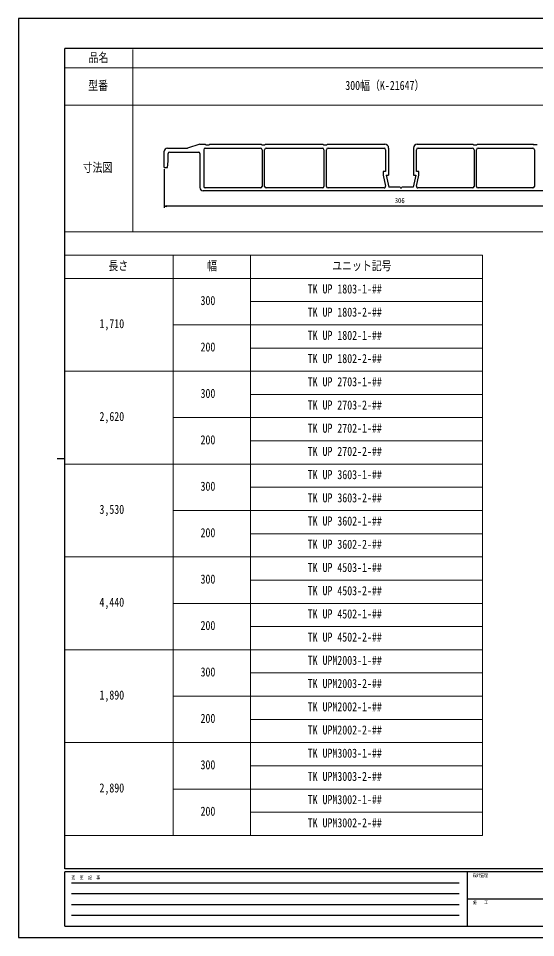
# Model space of a CAD drawing. Units: millimetres on the paper. Extents: x -420 to 420, y -297 to 297.
# Drawn here: x -420 to -86, y -297 to 297 of the extents above; entities that cross this region are included whole.
import ezdxf
from ezdxf.enums import TextEntityAlignment as Align

# ---------------------------------------------------------------- set-up
doc = ezdxf.new("R2010")
doc.units = ezdxf.units.MM
doc.layers.add('0-1_TABLE1', color=7, linetype='Continuous', lineweight=18)
for name, color, linetype in [('0-3_YKK_13', 4, 'Continuous'), ('0-4_YKK_D', 6, 'Continuous'), ('0-5_YKK_ZWAK', 7, 'Continuous')]:
    doc.layers.add(name, color=color, linetype=linetype)
doc.styles.add('ＭＳ ゴシック', font='')
doc.styles.get('ＭＳ ゴシック').set_extended_font_data('MS Gothic')

msp = doc.modelspace()

# ---------------------------------------------------------------- linework, layer by layer
at = {"layer": '0-1_TABLE1'}
for p, q in [((-346.498, 277), (-346.498, 159)), ((-390.498, 265), (389.502, 265)), ((-390.498, 241), (389.502, 241)), ((-390.498, 159), (389.502, 159)), ((-390.498, 144), (-120.498, 144)), ((-390.498, 144), (-390.498, -231)), ((-320.498, 144), (-320.498, -231)), ((-270.498, 144), (-270.498, -231)), ((-120.498, 144), (-120.498, -231)), ((-390.498, 129), (-120.498, 129)), ((-270.498, 114), (-120.498, 114)), ((-320.498, 99), (-120.498, 99)), ((-270.498, 84), (-120.498, 84)), ((-390.498, 69), (-120.498, 69)), ((-270.498, 54), (-120.498, 54)), ((-320.498, 39), (-120.498, 39)), ((-270.498, 24), (-120.498, 24)), ((-390.498, 9), (-120.498, 9)), ((-270.498, -6), (-120.498, -6)), ((-320.498, -21), (-120.498, -21)), ((-270.498, -36), (-120.498, -36)), ((-390.498, -51), (-120.498, -51)), ((-270.498, -66), (-120.498, -66)), ((-320.498, -81), (-120.498, -81)), ((-270.498, -96), (-120.498, -96)), ((-390.498, -111), (-120.498, -111)), ((-270.498, -126), (-120.498, -126)), ((-320.498, -141), (-120.498, -141)), ((-270.498, -156), (-120.498, -156)), ((-390.498, -171), (-120.498, -171)), ((-270.498, -186), (-120.498, -186)), ((-320.498, -201), (-120.498, -201)), ((-270.498, -216), (-120.498, -216)), ((-390.498, -231), (-120.498, -231))]:
    msp.add_line(p, q, dxfattribs=at)
at = {"layer": '0-3_YKK_13'}
for p, q in [((-303.156, 215.651), (-311.156, 213.151)), ((-303.156, 215.651), (-299.656, 215.651)), ((-299.656, 215.651), (-299.156, 215.351)), ((-299.156, 215.351), (-297.156, 215.351)), ((-297.156, 215.351), (-296.656, 215.651)), ((-296.656, 215.651), (-263.656, 215.651)), ((-263.656, 215.651), (-263.156, 215.351)), ((-263.156, 215.351), (-261.156, 215.351)), ((-261.156, 215.351), (-260.656, 215.651)), ((-260.656, 215.651), (-223.656, 215.651)), ((-223.656, 215.651), (-223.156, 215.351)), ((-223.156, 215.351), (-221.156, 215.351)), ((-162.656, 215.651), (-126.656, 215.651)), ((-126.656, 215.651), (-126.156, 215.351)), ((-126.156, 215.351), (-124.156, 215.351)), ((-87.656, 215.651), (-87.156, 215.351)), ((-85.156, 215.351), (-87.156, 215.351)), ((-326.156, 200.651), (-326.156, 211.151)), ((-324.156, 213.151), (-311.156, 213.151)), ((-323.656, 204.651), (-323.656, 209.651)), ((-322.656, 210.651), (-304.156, 210.651)), ((-303.156, 209.651), (-303.156, 187.651)), ((-300.656, 212.151), (-300.656, 188.451)), ((-299.656, 213.151), (-263.956, 213.151)), ((-262.956, 212.151), (-262.956, 188.451)), ((-261.356, 188.451), (-261.356, 212.151)), ((-260.356, 213.151), (-223.956, 213.151)), ((-222.956, 212.151), (-222.956, 188.451)), ((-221.356, 188.451), (-221.356, 212.151)), ((-220.356, 213.151), (-184.156, 213.151)), ((-183.156, 212.151), (-183.156, 198.151)), ((-181.156, 213.151), (-181.156, 195.651)), ((-165.156, 213.151), (-165.156, 195.651)), ((-163.156, 198.151), (-163.156, 212.151)), ((-162.156, 213.151), (-126.956, 213.151)), ((-125.956, 212.151), (-125.956, 188.451)), ((-124.356, 188.451), (-124.356, 212.151)), ((-123.356, 213.151), (-87.956, 213.151)), ((-86.956, 212.151), (-86.956, 188.451)), ((-324.156, 200.651), (-323.656, 204.651)), ((-326.156, 200.651), (-324.156, 200.651)), ((-183.156, 198.151), (-184.656, 198.151)), ((-161.656, 198.151), (-163.156, 198.151)), ((-161.656, 195.651), (-161.656, 198.151)), ((-182.656, 195.651), (-181.156, 195.651)), ((-182.656, 195.651), (-180.982, 187.951)), ((-163.656, 195.651), (-165.329, 187.951)), ((-165.156, 195.651), (-163.656, 195.651)), ((-163.175, 188.663), (-161.656, 195.651)), ((-22.156, 185.651), (-301.156, 185.651)), ((-263.956, 187.451), (-299.656, 187.451)), ((-223.956, 187.451), (-260.356, 187.451)), ((-184.114, 187.451), (-220.356, 187.451)), ((-173.656, 187.951), (-180.982, 187.951)), ((-165.329, 187.951), (-172.656, 187.951)), ((-126.956, 187.451), (-162.197, 187.451)), ((-87.956, 187.451), (-123.356, 187.451))]:
    msp.add_line(p, q, dxfattribs=at)
for points in [[(-221.156, 215.351), (-220.656, 215.651), (-183.656, 215.651)], [(-124.156, 215.351), (-123.656, 215.651), (-87.656, 215.651)], [(-184.656, 198.151), (-184.656, 195.651), (-183.137, 188.663)]]:
    msp.add_lwpolyline(points, dxfattribs=at)
for centre, radius, start, end in [((-183.656, 213.151), 2.5, 0, 90), ((-162.656, 213.151), 2.5, 90, 180), ((-324.156, 211.151), 2, 90, 180), ((-322.656, 209.651), 1, 90, 180), ((-304.156, 209.651), 1, 0, 90), ((-299.656, 212.151), 1, 90, 180), ((-263.956, 212.151), 1, 0, 90), ((-260.356, 212.151), 1, 90, 180), ((-223.956, 212.151), 1, 0, 90), ((-220.356, 212.151), 1, 90, 180), ((-184.156, 212.151), 1, 0, 90), ((-162.156, 212.151), 1, 90, 180), ((-126.956, 212.151), 1, 0, 90), ((-123.356, 212.151), 1, 90, 180), ((-87.956, 212.151), 1, 0, 90), ((-301.156, 187.651), 2, 180, 270), ((-299.656, 188.451), 1, 180, 270), ((-263.956, 188.451), 1, 270, 0), ((-260.356, 188.451), 1, 180, 270), ((-223.956, 188.451), 1, 270, 0), ((-220.356, 188.451), 1, 180, 270), ((-184.114, 188.451), 1, 270, 12.26477), ((-173.156, 187.951), 0.5, 180, 0), ((-162.197, 188.451), 1, 167.73523, 270), ((-126.956, 188.451), 1, 270, 0), ((-123.356, 188.451), 1, 180, 270), ((-87.956, 188.451), 1, 270, 0)]:
    msp.add_arc(centre, radius, start, end, dxfattribs=at)
at = {"layer": '0-4_YKK_D'}
for p, q in [((-326.156, 199.651), (-326.156, 174.651)), ((-326.156, 175.651), (-324.456, 175.651)), ((-21.856, 175.651), (-324.456, 175.651))]:
    msp.add_line(p, q, dxfattribs=at)
msp.add_lwpolyline([(-324.456, 175.195), (-326.156, 175.651), (-324.456, 176.106)], dxfattribs=at)
at = {"layer": '0-5_YKK_ZWAK'}
for p, q in [((389.502, 277.5), (-390.498, 277.5)), ((-390.498, -252.5), (-390.498, 277.5)), ((-395.498, 12.5), (-390.498, 12.5)), ((389.502, -252.5), (-390.498, -252.5)), ((-130.498, -254.5), (-390.498, -254.5)), ((-390.498, -289.5), (-390.498, -254.5)), ((-130.498, -254.5), (-130.498, -289.5)), ((-0.498, -254.5), (-130.498, -254.5)), ((-386.248, -261.5), (-135.498, -261.5)), ((-386.248, -268.5), (-135.498, -268.5)), ((-129.748, -272), (-0.498, -272)), ((-386.248, -275.5), (-135.498, -275.5)), ((-386.248, -282.5), (-135.498, -282.5)), ((-390.498, -289.5), (-130.498, -289.5)), ((-130.498, -289.5), (-0.498, -289.5))]:
    msp.add_line(p, q, dxfattribs=at)
msp.add_lwpolyline([(-420.5, -297), (420.5, -297), (420.5, 297), (-420.5, 297)], close=True, dxfattribs=at)

# ---------------------------------------------------------------- texts
at = {"layer": '0-1_TABLE1', "style": 'ＭＳ ゴシック', "width": 0.8}
for s, p in [('品名', (-375.111, 267)), ('型番', (-375.325, 249)), ('300幅（K-21647）', (-209.191, 249)), ('寸法図', (-378.951, 196)), ('長さ', (-362.325, 132.5)), ('幅', (-298.485, 132.5)), ('ユニット記号', (-217.685, 132.5)), ('TK UP 1803-1-##', (-233.471, 117.5)), ('300', (-302.751, 110)), ('TK UP 1803-2-##', (-233.471, 102.5)), ('1,710', (-368.085, 95.063)), ('TK UP 1802-1-##', (-233.471, 87.5)), ('200', (-302.751, 80)), ('TK UP 1802-2-##', (-233.471, 72.5)), ('TK UP 2703-1-##', (-233.471, 57.5)), ('300', (-302.751, 50)), ('TK UP 2703-2-##', (-233.471, 42.5)), ('2,620', (-368.085, 35.063)), ('TK UP 2702-1-##', (-233.471, 27.5)), ('200', (-302.751, 20)), ('TK UP 2702-2-##', (-233.471, 12.5)), ('TK UP 3603-1-##', (-233.471, -2.5)), ('300', (-302.751, -10)), ('TK UP 3603-2-##', (-233.471, -17.5)), ('3,530', (-368.085, -24.937)), ('TK UP 3602-1-##', (-233.471, -32.5)), ('200', (-302.751, -40)), ('TK UP 3602-2-##', (-233.471, -47.5)), ('TK UP 4503-1-##', (-233.471, -62.5)), ('300', (-302.751, -70)), ('TK UP 4503-2-##', (-233.471, -77.5)), ('4,440', (-368.085, -84.937)), ('TK UP 4502-1-##', (-233.471, -92.5)), ('200', (-302.751, -100)), ('TK UP 4502-2-##', (-233.471, -107.5)), ('TK UPM2003-1-##', (-233.471, -122.5)), ('300', (-302.751, -130)), ('TK UPM2003-2-##', (-233.471, -137.5)), ('1,890', (-368.085, -144.937)), ('TK UPM2002-1-##', (-233.471, -152.5)), ('200', (-302.751, -160)), ('TK UPM2002-2-##', (-233.471, -167.5)), ('TK UPM3003-1-##', (-233.471, -182.5)), ('300', (-302.751, -190)), ('TK UPM3003-2-##', (-233.471, -197.5)), ('2,890', (-368.085, -204.937)), ('TK UPM3002-1-##', (-233.471, -212.5)), ('200', (-302.751, -220)), ('TK UPM3002-2-##', (-233.471, -227.5))]:
    msp.add_text(s, height=5.865, dxfattribs=at).set_placement(p, align=Align.BOTTOM_LEFT)
at = {"layer": '0-4_YKK_D', "style": 'ＭＳ ゴシック', "width": 0.8}
msp.add_text('306', height=3.299, dxfattribs=at).set_placement((-177.236, 176.651), align=Align.BOTTOM_LEFT)
at = {"layer": '0-5_YKK_ZWAK', "style": 'ＭＳ ゴシック', "width": 0.8}
for s, p in [('設計監理', (-126.831, -258.5)), ('変  更  記  事', (-386.131, -260)), ('施\u3000\u3000工', (-126.831, -276))]:
    msp.add_text(s, height=2.199, dxfattribs=at).set_placement(p, align=Align.BOTTOM_LEFT)

doc.saveas('drawing.dxf')
